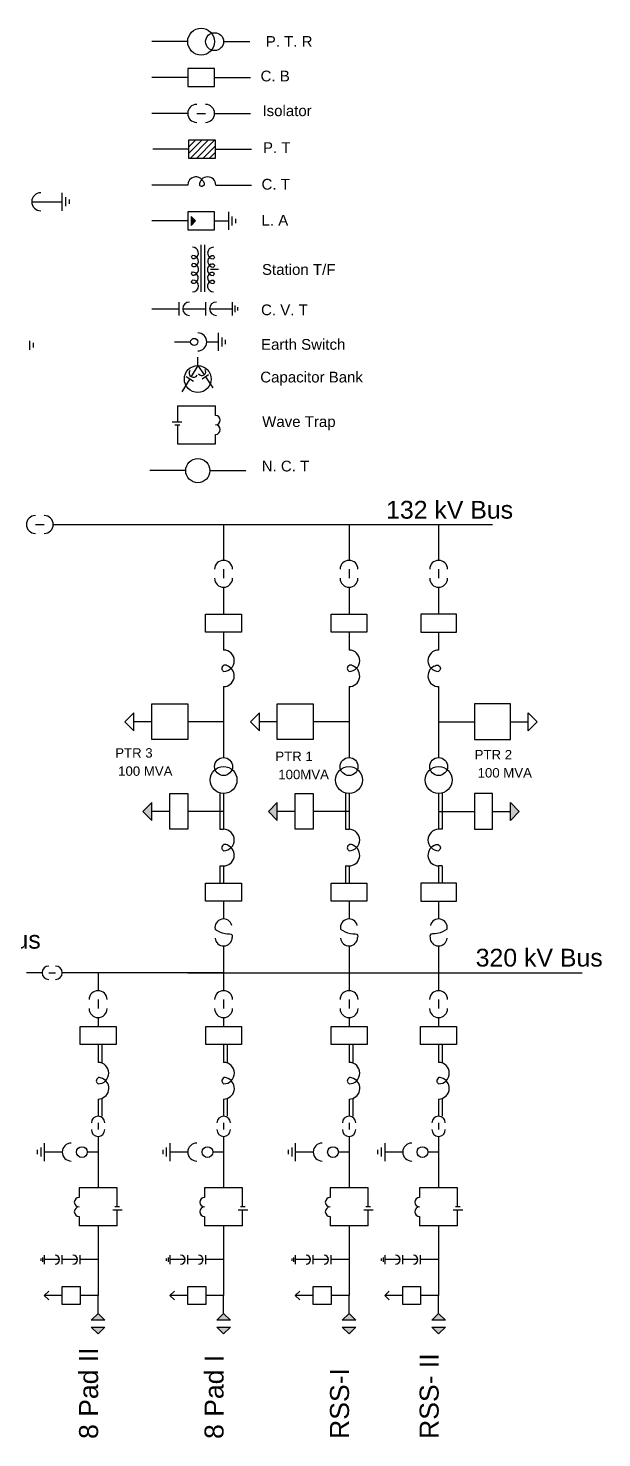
# Model space of a CAD drawing. Header units: inches. Extents: x 12.9 to 58.1, y -18.5 to 21.1.
# Drawn here: x 42.05 to 58.05, y -18.47 to 20.84 of the extents above; entities that cross this region are included whole.
import ezdxf

# ---------------------------------------------------------------- set-up
doc = ezdxf.new("R2010")
doc.units = ezdxf.units.IN
doc.header["$MEASUREMENT"] = 0
doc.styles.get("Standard").update_dxf_attribs({"font": 'arial.ttf'})

msp = doc.modelspace()

# ---------------------------------------------------------------- hatches: boundary and pattern name
at = {"true_color": 0x000000}
h = msp.add_hatch(dxfattribs=at)
h.set_pattern_fill('ANSI31', color=18)
h.set_pattern_definition([(45, (0, 5.46447), (-0.08838835, 0.08838835), [])])
h.paths.add_polyline_path([(47.276, 17.214), (47.276, 17.714), (46.526, 17.714), (46.526, 17.464), (46.526, 17.214)])
h = msp.add_hatch(color=18, dxfattribs=at)
h.dxf.hatch_style = 1
h.paths.add_polyline_path([(46.717, 15.464), (46.592, 15.589), (46.592, 15.464), (46.592, 15.339)])
h = msp.add_hatch(color=18, dxfattribs=at)
h.dxf.hatch_style = 1
h.paths.add_polyline_path([(45.5, -0.75), (45.25, -1), (45.5, -1.25)])
h = msp.add_hatch(color=18, dxfattribs=at)
h.dxf.hatch_style = 1
h.paths.add_polyline_path([(49, -0.75), (48.75, -1), (49, -1.25)])
h = msp.add_hatch(color=18, dxfattribs=at)
h.dxf.hatch_style = 1
h.paths.add_polyline_path([(55.5, -0.75), (55.5, -1.25), (55.75, -1)])
h = msp.add_hatch(color=18, dxfattribs=at)
h.dxf.hatch_style = 1
h.paths.add_polyline_path([(44, -15), (43.811, -15.189), (44.189, -15.189)])
h.paths.add_polyline_path([(44.189, -15.379), (43.811, -15.379), (44, -15.568)])
h = msp.add_hatch(color=18, dxfattribs=at)
h.dxf.hatch_style = 1
h.paths.add_polyline_path([(47.502, -15), (47.313, -15.189), (47.692, -15.189)])
h.paths.add_polyline_path([(47.692, -15.379), (47.313, -15.379), (47.502, -15.568)])
h = msp.add_hatch(color=18, dxfattribs=at)
h.dxf.hatch_style = 1
h.paths.add_polyline_path([(51.002, -15), (50.813, -15.189), (51.192, -15.189)])
h.paths.add_polyline_path([(51.192, -15.379), (50.813, -15.379), (51.002, -15.568)])
h = msp.add_hatch(color=18, dxfattribs=at)
h.dxf.hatch_style = 1
h.paths.add_polyline_path([(53.498, -15), (53.308, -15.189), (53.687, -15.189)])
h.paths.add_polyline_path([(53.687, -15.379), (53.308, -15.379), (53.498, -15.568)])

# ---------------------------------------------------------------- linework, layer by layer
for p, q in [((46.5, 20.464), (45.5, 20.464)), ((47.5, 20.464), (48.229, 20.464)), ((47.25, 19.714), (46.5, 19.714)), ((46.5, 19.714), (46.5, 19.464)), ((47.25, 19.214), (47.25, 19.714)), ((46.5, 19.464), (45.5, 19.464)), ((46.5, 19.464), (46.5, 19.214)), ((47.25, 19.464), (48.25, 19.464)), ((46.5, 19.214), (47.25, 19.214)), ((46.5, 18.464), (45.5, 18.464)), ((46.75, 18.464), (47, 18.464)), ((47.25, 18.464), (48.25, 18.464)), ((47.276, 17.714), (46.526, 17.714)), ((46.526, 17.714), (46.526, 17.464)), ((47.276, 17.214), (47.276, 17.714)), ((46.526, 17.464), (45.526, 17.464)), ((46.526, 17.464), (46.526, 17.214)), ((47.276, 17.464), (48.276, 17.464)), ((46.526, 17.214), (47.276, 17.214)), ((43, 15.75), (43, 16.25)), ((43.1, 15.875), (43.1, 16.125)), ((46.5, 16.464), (45.5, 16.464)), ((47.283, 16.464), (48.283, 16.464)), ((42.15, 16), (43, 16)), ((43.2, 15.938), (43.2, 16.062)), ((46.5, 15.464), (45.5, 15.464)), ((47.25, 15.714), (46.5, 15.714)), ((46.5, 15.714), (46.5, 15.464)), ((46.5, 15.464), (46.5, 15.214)), ((46.592, 15.589), (46.592, 15.464)), ((46.717, 15.464), (46.592, 15.589)), ((46.592, 15.464), (46.592, 15.339)), ((46.592, 15.339), (46.717, 15.464)), ((47.25, 15.214), (47.25, 15.714)), ((47.25, 15.464), (47.644, 15.464)), ((47.644, 15.214), (47.644, 15.714)), ((47.744, 15.339), (47.744, 15.589)), ((47.844, 15.402), (47.844, 15.527)), ((46.5, 15.214), (47.25, 15.214)), ((46.877, 13.484), (46.877, 14.797)), ((46.981, 13.484), (46.981, 14.797)), ((47.357, 14.113), (47.136, 14.113)), ((45.5, 13.016), (46.25, 13.016)), ((46.25, 13.204), (46.25, 12.829)), ((46.362, 13.016), (47, 13.016)), ((47, 13.204), (47, 12.829)), ((47.112, 13.016), (47.75, 13.016)), ((47.75, 12.829), (47.75, 13.204)), ((47.825, 12.923), (47.825, 13.11)), ((47.9, 12.969), (47.9, 13.063)), ((47.357, 11.841), (47.357, 12.341)), ((47.457, 11.966), (47.457, 12.216)), ((42.1, 11.875), (42.1, 12.125)), ((42.2, 11.938), (42.2, 12.062)), ((46.132, 12.091), (46.582, 12.091)), ((47.032, 12.091), (47.357, 12.091)), ((47.557, 12.028), (47.557, 12.153)), ((46.781, 11.43), (46.597, 11.126)), ((46.781, 11.43), (46.781, 11.664)), ((46.781, 11.43), (46.955, 11.172)), ((46.558, 11.063), (46.336, 10.695)), ((46.453, 11.127), (46.664, 10.999)), ((46.902, 11.058), (47.081, 11.179)), ((46.992, 11.119), (47.202, 10.807)), ((46.215, 10.309), (46.215, 9.867)), ((46.215, 10.309), (47.276, 10.309)), ((47.276, 10.043), (47.276, 10.309)), ((46.07, 9.867), (46.335, 9.867)), ((46.145, 9.778), (46.277, 9.778)), ((46.215, 9.778), (46.215, 9.248)), ((47.276, 9.248), (47.276, 9.513)), ((46.215, 9.248), (47.276, 9.248)), ((46.444, 8.502), (45.444, 8.502)), ((47.119, 8.502), (48.119, 8.502)), ((42.25, 7), (42.5, 7)), ((42.75, 7), (47.5, 7)), ((47.5, 7), (47.5, 6)), ((47.5, 7), (51, 7)), ((51, 7), (55, 7)), ((51, 7), (51, 6)), ((53.5, 7), (53.5, 6)), ((47.5, 5.75), (47.5, 5.5)), ((51, 5.75), (51, 5.5)), ((53.5, 5.75), (53.5, 5.5)), ((47.5, 5.25), (47.5, 4.5)), ((51, 5.25), (51, 4.5)), ((53.5, 5.25), (53.5, 4.5)), ((47, 4.5), (48, 4.5)), ((47, 4), (47, 4.5)), ((48, 4.5), (48, 4)), ((50.5, 4.5), (51.5, 4.5)), ((50.5, 4), (50.5, 4.5)), ((51.5, 4.5), (51.5, 4)), ((54, 4.5), (53, 4.5)), ((53, 4.5), (53, 4)), ((54, 4), (54, 4.5)), ((48, 4), (47, 4)), ((47.5, 4), (47.5, 3.5)), ((51.5, 4), (50.5, 4)), ((51, 4), (51, 3.5)), ((53, 4), (54, 4)), ((53.5, 4), (53.5, 3.5)), ((47.5, 2.479), (47.5, 1.5)), ((51, 2.479), (51, 1.5)), ((53.5, 2.479), (53.5, 1.5)), ((45.5, 1), (45.5, 2)), ((45.5, 2), (46.5, 2)), ((46.5, 2), (46.5, 1)), ((49, 1), (49, 2)), ((49, 2), (50, 2)), ((50, 2), (50, 1)), ((54.5, 2), (54.5, 1)), ((55.5, 2), (54.5, 2)), ((55.5, 1), (55.5, 2)), ((45, 1.75), (44.75, 1.5)), ((45, 1.25), (45, 1.75)), ((48.5, 1.75), (48.25, 1.5)), ((48.5, 1.25), (48.5, 1.75)), ((56, 1.25), (56, 1.75)), ((56, 1.75), (56.25, 1.5)), ((44.75, 1.5), (45, 1.25)), ((45.5, 1.5), (45, 1.5)), ((47.5, 1.5), (46.5, 1.5)), ((47.5, 1.5), (47.5, 0.5)), ((48.25, 1.5), (48.5, 1.25)), ((49, 1.5), (48.5, 1.5)), ((51, 1.5), (50, 1.5)), ((51, 1.5), (51, 0.5)), ((53.5, 1.5), (54.5, 1.5)), ((53.5, 1.5), (53.5, 0.5)), ((55.5, 1.5), (56, 1.5)), ((56.25, 1.5), (56, 1.25)), ((46.5, 1), (45.5, 1)), ((50, 1), (49, 1)), ((54.5, 1), (55.5, 1)), ((45.5, -0.75), (45.25, -1)), ((45.5, -1.25), (45.5, -0.75)), ((46, -1.5), (46, -0.5)), ((46, -0.5), (46.5, -0.5)), ((46.5, -0.5), (46.5, -1)), ((47.4, -0.5), (47.4, -1.5)), ((47.5, -0.5), (47.5, -1.5)), ((49, -0.75), (48.75, -1)), ((49, -1.25), (49, -0.75)), ((49.5, -1.5), (49.5, -0.5)), ((49.5, -0.5), (50, -0.5)), ((50, -0.5), (50, -1)), ((50.9, -0.5), (50.9, -1.5)), ((51, -0.5), (51, -1.5)), ((53.5, -0.5), (53.5, -1.5)), ((53.6, -0.5), (53.6, -1.5)), ((55, -0.5), (54.5, -0.5)), ((54.5, -0.5), (54.5, -1)), ((55, -1.5), (55, -0.5)), ((55.5, -1.25), (55.5, -0.75)), ((55.5, -0.75), (55.75, -1)), ((45.25, -1), (45.5, -1.25)), ((46, -1), (45.5, -1)), ((47.5, -1), (46.5, -1)), ((46.5, -1), (46.5, -1.5)), ((48.75, -1), (49, -1.25)), ((49.5, -1), (49, -1)), ((51, -1), (50, -1)), ((50, -1), (50, -1.5)), ((53.5, -1), (54.5, -1)), ((54.5, -1), (54.5, -1.5)), ((55, -1), (55.5, -1)), ((55.75, -1), (55.5, -1.25)), ((46.5, -1.5), (46, -1.5)), ((47.4, -1.5), (47.5, -1.5)), ((50, -1.5), (49.5, -1.5)), ((50.9, -1.5), (51, -1.5)), ((53.6, -1.5), (53.5, -1.5)), ((54.5, -1.5), (55, -1.5)), ((47.4, -2.521), (47.4, -3)), ((47.4, -2.521), (47.5, -2.521)), ((47.5, -2.521), (47.5, -3)), ((50.9, -2.521), (50.9, -3)), ((50.9, -2.521), (51, -2.521)), ((51, -2.521), (51, -3)), ((53.5, -2.521), (53.5, -3)), ((53.6, -2.521), (53.5, -2.521)), ((53.6, -2.521), (53.6, -3)), ((47, -3.5), (47, -3)), ((47, -3), (47.5, -3)), ((47.5, -3), (48, -3)), ((48, -3), (48, -3.5)), ((50.5, -3.5), (50.5, -3)), ((50.5, -3), (51, -3)), ((51, -3), (51.5, -3)), ((51.5, -3), (51.5, -3.5)), ((53.5, -3), (53, -3)), ((53, -3), (53, -3.5)), ((54, -3), (53.5, -3)), ((54, -3.5), (54, -3)), ((48, -3.5), (47, -3.5)), ((47.5, -3.5), (47.5, -4)), ((51.5, -3.5), (50.5, -3.5)), ((51, -3.5), (51, -4)), ((53, -3.5), (54, -3.5)), ((53.5, -3.5), (53.5, -4)), ((47.502, -4.753), (47.502, -5)), ((47.502, -5), (47.502, -5.5)), ((51.002, -4.753), (51.002, -5)), ((51.002, -5), (51.002, -5.5)), ((53.498, -4.753), (53.498, -5)), ((53.498, -5), (53.498, -5.5)), ((42.438, -5.5), (42, -5.5)), ((42.625, -5.5), (42.812, -5.5)), ((44, -5.5), (43, -5.5)), ((45, -5.5), (44, -5.5)), ((44, -5.5), (44, -6)), ((47.502, -5.5), (45, -5.5)), ((46.5, -5.5), (49.5, -5.5)), ((47.502, -5.5), (47.502, -6)), ((49.5, -5.5), (55.5, -5.5)), ((51.002, -5.5), (51.002, -6)), ((53.498, -5.5), (53.498, -6)), ((55.5, -5.5), (57.505, -5.5)), ((44, -6.25), (44, -6.5)), ((47.502, -6.25), (47.502, -6.5)), ((51.002, -6.25), (51.002, -6.5)), ((53.498, -6.25), (53.498, -6.5)), ((43.5, -7), (44.5, -7)), ((43.5, -7.5), (43.5, -7)), ((44, -6.75), (44, -7)), ((44.5, -7), (44.5, -7.5)), ((47.002, -7), (48.002, -7)), ((47.002, -7.5), (47.002, -7)), ((47.502, -6.75), (47.502, -7)), ((48.002, -7), (48.002, -7.5)), ((50.502, -7), (51.502, -7)), ((50.502, -7.5), (50.502, -7)), ((51.002, -6.75), (51.002, -7)), ((51.502, -7), (51.502, -7.5)), ((52.998, -7), (53.998, -7)), ((52.998, -7.5), (52.998, -7)), ((53.498, -6.75), (53.498, -7)), ((53.998, -7), (53.998, -7.5)), ((44.5, -7.5), (43.5, -7.5)), ((44, -7.5), (44, -8)), ((44.1, -7.5), (44.1, -8)), ((48.002, -7.5), (47.002, -7.5)), ((47.502, -7.5), (47.502, -8)), ((47.602, -7.5), (47.602, -8)), ((51.502, -7.5), (50.502, -7.5)), ((51.002, -7.5), (51.002, -8)), ((51.102, -7.5), (51.102, -8)), ((53.998, -7.5), (52.998, -7.5)), ((53.498, -7.5), (53.498, -8)), ((53.598, -7.5), (53.598, -8)), ((44, -9.021), (44, -9.5)), ((44.1, -9.021), (44.1, -9.5)), ((47.502, -9.021), (47.502, -9.5)), ((47.602, -9.021), (47.602, -9.5)), ((51.002, -9.021), (51.002, -9.5)), ((51.102, -9.021), (51.102, -9.5)), ((53.498, -9.021), (53.498, -9.5)), ((53.598, -9.021), (53.598, -9.5)), ((44, -9.688), (44, -9.875)), ((47.502, -9.688), (47.502, -9.875)), ((51.002, -9.688), (51.002, -9.875)), ((53.498, -9.688), (53.498, -9.875)), ((44, -10.062), (44, -10.5)), ((47.502, -10.062), (47.502, -10.5)), ((51.002, -10.062), (51.002, -10.5)), ((53.498, -10.062), (53.498, -10.5)), ((42.3, -10.438), (42.3, -10.562)), ((42.4, -10.375), (42.4, -10.625)), ((42.5, -10.25), (42.5, -10.75)), ((43, -10.5), (42.5, -10.5)), ((44, -10.5), (43.7, -10.5)), ((44, -10.5), (44, -11.5)), ((45.802, -10.438), (45.802, -10.562)), ((45.902, -10.375), (45.902, -10.625)), ((46.002, -10.25), (46.002, -10.75)), ((46.502, -10.5), (46.002, -10.5)), ((47.502, -10.5), (47.202, -10.5)), ((47.502, -10.5), (47.502, -11.5)), ((49.302, -10.438), (49.302, -10.562)), ((49.402, -10.375), (49.402, -10.625)), ((49.502, -10.25), (49.502, -10.75)), ((50.002, -10.5), (49.502, -10.5)), ((51.002, -10.5), (50.702, -10.5)), ((51.002, -10.5), (51.002, -11.5)), ((51.798, -10.438), (51.798, -10.562)), ((51.898, -10.375), (51.898, -10.625)), ((51.998, -10.25), (51.998, -10.75)), ((52.498, -10.5), (51.998, -10.5)), ((53.498, -10.5), (53.198, -10.5)), ((53.498, -10.5), (53.498, -11.5)), ((44.53, -11.5), (43.47, -11.5)), ((43.47, -11.5), (43.47, -11.765)), ((44.53, -12.03), (44.53, -11.5)), ((48.032, -11.5), (46.972, -11.5)), ((46.972, -11.5), (46.972, -11.765)), ((48.032, -12.03), (48.032, -11.5)), ((51.532, -11.5), (50.472, -11.5)), ((50.472, -11.5), (50.472, -11.765)), ((51.532, -12.03), (51.532, -11.5)), ((54.028, -11.5), (52.968, -11.5)), ((52.968, -11.5), (52.968, -11.765)), ((54.028, -12.03), (54.028, -11.5)), ((44.675, -12.12), (44.41, -12.12)), ((44.601, -12.03), (44.468, -12.03)), ((44.53, -12.561), (44.53, -12.12)), ((48.178, -12.12), (47.912, -12.12)), ((48.103, -12.03), (47.97, -12.03)), ((48.032, -12.561), (48.032, -12.12)), ((51.678, -12.12), (51.412, -12.12)), ((51.603, -12.03), (51.47, -12.03)), ((51.532, -12.561), (51.532, -12.12)), ((54.173, -12.12), (53.908, -12.12)), ((54.098, -12.03), (53.966, -12.03)), ((54.028, -12.561), (54.028, -12.12)), ((43.47, -12.295), (43.47, -12.561)), ((44.53, -12.561), (43.47, -12.561)), ((44, -12.561), (44, -13.5)), ((46.972, -12.295), (46.972, -12.561)), ((48.032, -12.561), (46.972, -12.561)), ((47.502, -12.561), (47.502, -13.5)), ((50.472, -12.295), (50.472, -12.561)), ((51.532, -12.561), (50.472, -12.561)), ((51.002, -12.561), (51.002, -13.5)), ((52.968, -12.295), (52.968, -12.561)), ((54.028, -12.561), (52.968, -12.561)), ((53.498, -12.561), (53.498, -13.5)), ((42.4, -13.469), (42.4, -13.531)), ((42.45, -13.438), (42.45, -13.562)), ((42.5, -13.375), (42.5, -13.625)), ((42.925, -13.5), (42.5, -13.5)), ((43, -13.625), (43, -13.375)), ((43.425, -13.5), (43, -13.5)), ((43.5, -13.625), (43.5, -13.375)), ((44, -13.5), (43.5, -13.5)), ((44, -13.5), (44, -14.5)), ((45.902, -13.469), (45.902, -13.531)), ((45.952, -13.438), (45.952, -13.562)), ((46.002, -13.375), (46.002, -13.625)), ((46.427, -13.5), (46.002, -13.5)), ((46.502, -13.625), (46.502, -13.375)), ((46.927, -13.5), (46.502, -13.5)), ((47.002, -13.625), (47.002, -13.375)), ((47.502, -13.5), (47.002, -13.5)), ((47.502, -13.5), (47.502, -14.5)), ((49.402, -13.469), (49.402, -13.531)), ((49.452, -13.438), (49.452, -13.562)), ((49.502, -13.375), (49.502, -13.625)), ((49.927, -13.5), (49.502, -13.5)), ((50.002, -13.625), (50.002, -13.375)), ((50.427, -13.5), (50.002, -13.5)), ((50.502, -13.625), (50.502, -13.375)), ((51.002, -13.5), (50.502, -13.5)), ((51.002, -13.5), (51.002, -14.5)), ((51.898, -13.469), (51.898, -13.531)), ((51.948, -13.438), (51.948, -13.562)), ((51.998, -13.375), (51.998, -13.625)), ((52.423, -13.5), (51.998, -13.5)), ((52.498, -13.625), (52.498, -13.375)), ((52.923, -13.5), (52.498, -13.5)), ((52.998, -13.625), (52.998, -13.375)), ((53.498, -13.5), (52.998, -13.5)), ((53.498, -13.5), (53.498, -14.5)), ((42.5, -14.5), (42.625, -14.375)), ((43, -14.5), (42.5, -14.5)), ((42.5, -14.5), (42.625, -14.625)), ((43, -14.75), (43, -14.25)), ((43, -14.25), (43.5, -14.25)), ((43.5, -14.25), (43.5, -14.75)), ((44, -14.5), (43.5, -14.5)), ((44, -15), (44, -14.5)), ((46.002, -14.5), (46.127, -14.375)), ((46.502, -14.5), (46.002, -14.5)), ((46.002, -14.5), (46.127, -14.625)), ((46.502, -14.75), (46.502, -14.25)), ((46.502, -14.25), (47.002, -14.25)), ((47.002, -14.25), (47.002, -14.75)), ((47.502, -14.5), (47.002, -14.5)), ((47.502, -15), (47.502, -14.5)), ((49.502, -14.5), (49.627, -14.375)), ((50.002, -14.5), (49.502, -14.5)), ((49.502, -14.5), (49.627, -14.625)), ((50.002, -14.75), (50.002, -14.25)), ((50.002, -14.25), (50.502, -14.25)), ((50.502, -14.25), (50.502, -14.75)), ((51.002, -14.5), (50.502, -14.5)), ((51.002, -15), (51.002, -14.5)), ((51.998, -14.5), (52.123, -14.375)), ((52.498, -14.5), (51.998, -14.5)), ((51.998, -14.5), (52.123, -14.625)), ((52.498, -14.75), (52.498, -14.25)), ((52.498, -14.25), (52.998, -14.25)), ((52.998, -14.25), (52.998, -14.75)), ((53.498, -14.5), (52.998, -14.5)), ((53.498, -15), (53.498, -14.5)), ((43.5, -14.75), (43, -14.75)), ((47.002, -14.75), (46.502, -14.75)), ((50.502, -14.75), (50.002, -14.75)), ((52.998, -14.75), (52.498, -14.75)), ((43.811, -15.189), (44, -15)), ((44.189, -15.189), (43.811, -15.189)), ((44, -15), (44.189, -15.189)), ((47.313, -15.189), (47.502, -15)), ((47.692, -15.189), (47.313, -15.189)), ((47.502, -15), (47.692, -15.189)), ((50.813, -15.189), (51.002, -15)), ((51.192, -15.189), (50.813, -15.189)), ((51.002, -15), (51.192, -15.189)), ((53.308, -15.189), (53.498, -15)), ((53.687, -15.189), (53.308, -15.189)), ((53.498, -15), (53.687, -15.189)), ((43.811, -15.379), (44.189, -15.379)), ((44, -15.568), (43.811, -15.379)), ((44.189, -15.379), (44, -15.568)), ((47.313, -15.379), (47.692, -15.379)), ((47.502, -15.568), (47.313, -15.379)), ((47.692, -15.379), (47.502, -15.568)), ((50.813, -15.379), (51.192, -15.379)), ((51.002, -15.568), (50.813, -15.379)), ((51.192, -15.379), (51.002, -15.568)), ((53.308, -15.379), (53.687, -15.379)), ((53.498, -15.568), (53.308, -15.379)), ((53.687, -15.379), (53.498, -15.568))]:
    msp.add_line(p, q)
for centre, radius in [((46.875, 20.464), 0.375), ((47.25, 20.464), 0.25), ((46.682, 12.091), 0.1), ((46.781, 11.055), 0.375), ((46.782, 8.502), 0.337), ((47.5, 0.25), 0.25), ((51, 0.25), 0.25), ((53.5, 0.25), 0.25), ((47.5, -0.125), 0.375), ((51, -0.125), 0.375), ((53.5, -0.125), 0.375), ((43.55, -10.5), 0.15), ((47.052, -10.5), 0.15), ((50.552, -10.5), 0.15), ((53.048, -10.5), 0.15)]:
    msp.add_circle(centre, radius)
for centre, radius, start, end in [((46.75, 18.464), 0.25, 90, 270), ((47, 18.464), 0.25, 270, 90), ((46.729, 16.464), 0.229, 24.781, 180), ((47.054, 16.464), 0.229, 0, 180), ((42.4, 16), 0.25, 90, 270), ((46.638, 14.571), 0.162, 294.781, 90), ((47.216, 14.569), 0.162, 90, 270), ((46.638, 14.341), 0.162, 296.8095, 90), ((46.643, 14.113), 0.162, 290.7949, 90), ((47.21, 14.107), 0.162, 110.7949, 270), ((47.221, 14.341), 0.162, 116.8095, 270), ((46.632, 13.878), 0.162, 296.8095, 90), ((46.638, 13.651), 0.162, 270, 90), ((47.215, 13.879), 0.162, 116.8095, 270), ((47.215, 13.649), 0.162, 114.781, 270), ((46.55, 13.016), 0.188, 90, 270), ((47.3, 13.016), 0.188, 90, 270), ((46.782, 12.091), 0.25, 270, 90), ((46.661, 11.232), 0.124, 148.7914, 328.7914), ((46.895, 11.262), 0.108, 214.0783, 34.0783), ((47.276, 9.911), 0.133, 270, 90), ((47.276, 9.646), 0.133, 270, 90), ((42.25, 7), 0.25, 90, 270), ((42.5, 7), 0.25, 270, 90), ((47.5, 5.75), 0.25, 0, 180), ((51, 5.75), 0.25, 0, 180), ((53.5, 5.75), 0.25, 0, 180), ((47.5, 5.5), 0.25, 180, 0), ((51, 5.5), 0.25, 180, 0), ((53.5, 5.5), 0.25, 180, 0), ((47.5, 3.201), 0.299, 270, 90), ((51, 3.201), 0.299, 270, 90), ((53.5, 3.201), 0.299, 90, 270), ((47.5, 2.778), 0.299, 270, 65.219), ((51, 2.778), 0.299, 270, 65.219), ((53.5, 2.778), 0.299, 114.781, 270), ((47.5, -1.799), 0.299, 270, 90), ((51, -1.799), 0.299, 270, 90), ((53.5, -1.799), 0.299, 90, 270), ((47.5, -2.222), 0.299, 270, 65.219), ((51, -2.222), 0.299, 270, 65.219), ((53.5, -2.222), 0.299, 114.781, 270), ((47.5, -4.239), 0.239, 14.362, 190.662), ((51, -4.239), 0.239, 14.362, 190.662), ((53.5, -4.239), 0.239, 349.338, 165.638), ((47.502, -4.514), 0.239, 184.0412, 0.3413), ((51.002, -4.514), 0.239, 184.0412, 0.3413), ((53.498, -4.514), 0.239, 179.6587, 355.9588), ((42.625, -5.5), 0.188, 90, 270), ((42.812, -5.5), 0.188, 270, 90), ((44, -6.25), 0.25, 0, 180), ((47.502, -6.25), 0.25, 0, 180), ((51.002, -6.25), 0.25, 0, 180), ((53.498, -6.25), 0.25, 0, 180), ((44, -6.5), 0.25, 180, 0), ((47.502, -6.5), 0.25, 180, 0), ((51.002, -6.5), 0.25, 180, 0), ((53.498, -6.5), 0.25, 180, 0), ((44, -8.299), 0.299, 270, 90), ((47.502, -8.299), 0.299, 270, 90), ((51.002, -8.299), 0.299, 270, 90), ((53.498, -8.299), 0.299, 270, 90), ((44, -8.722), 0.299, 270, 65.219), ((47.502, -8.722), 0.299, 270, 65.219), ((51.002, -8.722), 0.299, 270, 65.219), ((53.498, -8.722), 0.299, 270, 65.219), ((44, -9.688), 0.188, 0, 180), ((47.502, -9.688), 0.188, 0, 180), ((51.002, -9.688), 0.188, 0, 180), ((53.498, -9.688), 0.188, 0, 180), ((44, -9.875), 0.188, 180, 0), ((47.502, -9.875), 0.188, 180, 0), ((51.002, -9.875), 0.188, 180, 0), ((53.498, -9.875), 0.188, 180, 0), ((43.25, -10.5), 0.25, 90, 270), ((46.752, -10.5), 0.25, 90, 270), ((50.252, -10.5), 0.25, 90, 270), ((52.748, -10.5), 0.25, 90, 270), ((43.47, -11.898), 0.133, 90, 270), ((46.972, -11.898), 0.133, 90, 270), ((50.472, -11.898), 0.133, 90, 270), ((52.968, -11.898), 0.133, 90, 270), ((43.47, -12.163), 0.133, 90, 270), ((46.972, -12.163), 0.133, 90, 270), ((50.472, -12.163), 0.133, 90, 270), ((52.968, -12.163), 0.133, 90, 270), ((42.8, -13.5), 0.125, 270, 90), ((43.3, -13.5), 0.125, 270, 90), ((46.302, -13.5), 0.125, 270, 90), ((46.802, -13.5), 0.125, 270, 90), ((49.802, -13.5), 0.125, 270, 90), ((50.302, -13.5), 0.125, 270, 90), ((52.298, -13.5), 0.125, 270, 90), ((52.798, -13.5), 0.125, 270, 90)]:
    msp.add_arc(centre, radius, start, end)
for points in [[(46.937, 16.561), (46.958, 16.477), (46.884, 16.426), (46.825, 16.464)], [(46.706, 14.423), (46.647, 14.409), (46.61, 14.461), (46.638, 14.503)], [(46.711, 14.196), (46.652, 14.181), (46.616, 14.233), (46.643, 14.275)], [(47.147, 14.486), (47.207, 14.501), (47.243, 14.448), (47.216, 14.406)], [(47.153, 14.258), (47.212, 14.273), (47.248, 14.221), (47.221, 14.179)], [(46.701, 13.961), (46.641, 13.946), (46.605, 13.999), (46.632, 14.041)], [(46.706, 13.733), (46.647, 13.719), (46.61, 13.771), (46.638, 13.813)], [(47.142, 14.024), (47.201, 14.039), (47.238, 13.986), (47.21, 13.944)], [(47.147, 13.796), (47.207, 13.811), (47.243, 13.758), (47.215, 13.716)], [(47.625, 3.049), (47.516, 3.076), (47.45, 2.98), (47.5, 2.902)], [(51.125, 3.049), (51.016, 3.076), (50.95, 2.98), (51, 2.902)], [(53.375, 3.049), (53.484, 3.076), (53.55, 2.98), (53.5, 2.902)], [(47.625, -1.951), (47.516, -1.924), (47.45, -2.02), (47.5, -2.098)], [(51.125, -1.951), (51.016, -1.924), (50.95, -2.02), (51, -2.098)], [(53.375, -1.951), (53.484, -1.924), (53.55, -2.02), (53.5, -2.098)], [(47.265, -4.283), (47.544, -4.407), (47.741, -4.456), (47.741, -4.513)], [(50.765, -4.283), (51.044, -4.407), (51.241, -4.456), (51.241, -4.513)], [(53.735, -4.283), (53.456, -4.407), (53.259, -4.456), (53.259, -4.513)], [(44.125, -8.451), (44.016, -8.424), (43.95, -8.52), (44, -8.598)], [(47.627, -8.451), (47.519, -8.424), (47.452, -8.52), (47.502, -8.598)], [(51.127, -8.451), (51.019, -8.424), (50.952, -8.52), (51.002, -8.598)], [(53.623, -8.451), (53.514, -8.424), (53.448, -8.52), (53.498, -8.598)]]:
    msp.add_spline(points, degree=3)

# ---------------------------------------------------------------- texts
for s, height, p in [('132 kV Bus', 0.4959, (52.034, 7.163)), ('PTR 3', 0.2636, (44.478, 0.498)), ('PTR 1', 0.2636, (48.945, 0.402)), ('PTR 2', 0.2636, (54.505, 0.449)), ('100 MVA', 0.2636, (44.56, -0.008)), ('100MVA', 0.2636, (49.027, -0.103)), ('100 MVA', 0.2636, (54.587, -0.056)), ('33 kV Bus', 0.4959, (39.243, -4.827)), ('320 kV Bus', 0.4959, (54.534, -5.327))]:
    msp.add_text(s, height=height).set_placement(p)
for s, p in [('8 Pad II', (44, -18.5)), ('8 Pad I', (47.5, -18.5)), ('RSS- II', (53.5, -18.5)), ('RSS-I', (51, -18.5))]:
    msp.add_text(s, height=0.5303, rotation=90).set_placement(p)
at = {"char_height": 0.3, "attachment_point": 1}
for s, insert in [('P. T. R', (48.678, 20.62)), ('C. B', (48.533, 19.656)), ('Isolator', (48.585, 18.688)), ('P. T', (48.599, 17.659)), ('C. T', (48.559, 16.638)), ('L. A', (48.559, 15.634)), ('Station T/F', (48.572, 14.261)), ('C. V. T', (48.546, 13.136)), ('Earth Switch', (48.546, 12.172)), ('Capacitor Bank', (48.524, 11.261)), ('Wave Trap', (48.577, 10.02)), ('N. C. T', (48.564, 8.779))]:
    msp.add_mtext(s, dxfattribs=dict(at, insert=insert))

doc.saveas('drawing.dxf')
